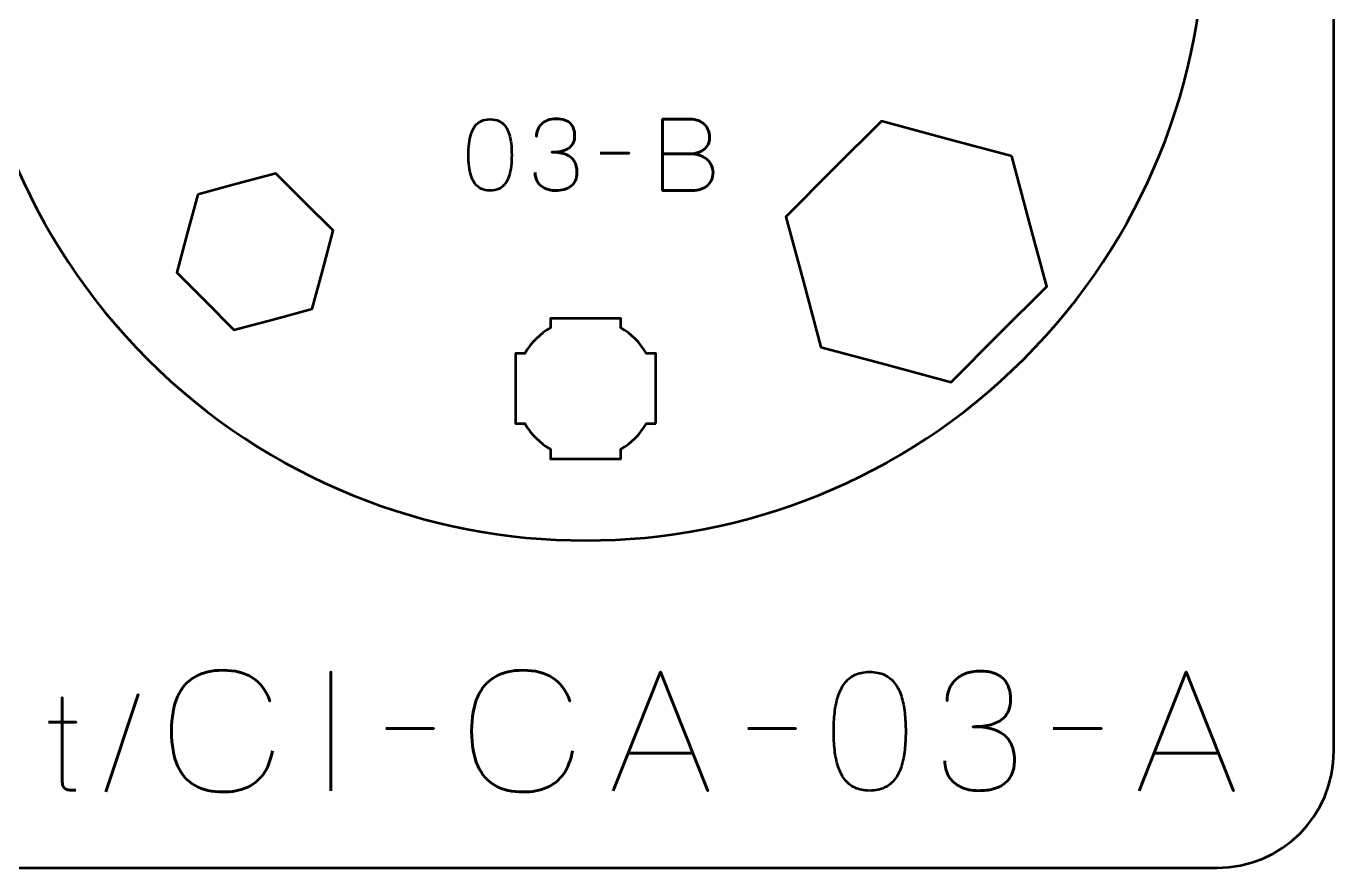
# Model space of a CAD drawing. Header units: centimetres. Extents: x -21 to 0, y -29.7 to 0.
# Drawn here: x -5.59 to 0, y -29.7 to -26.1 of the extents above; entities that cross this region are included whole.
import ezdxf

# ---------------------------------------------------------------- set-up
doc = ezdxf.new("R2010")
doc.units = ezdxf.units.CM
doc.header["$MEASUREMENT"] = 0
doc.layers.add('Layer 1', color=7, linetype='Continuous')

msp = doc.modelspace()

# ---------------------------------------------------------------- linework, layer by layer
at = {"layer": 'Layer 1', "color": 1, "lineweight": 53}
msp.add_open_spline([(-21.00003, -29.19995), (-21.00003, -29.19995), (-21.00003, -2.29992), (-21.00003, -2.29992), (-21.00003, -2.29992), (-21.00003, -2.21709), (-20.93286, -2.14992), (-20.85003, -2.14992), (-20.85003, -2.14992), (-20.7672, -2.14992), (-20.70003, -2.08275), (-20.70003, -1.99992), (-20.70003, -1.99992), (-20.70003, -1.91709), (-20.7672, -1.84992), (-20.85003, -1.84992), (-20.85003, -1.84992), (-20.93286, -1.84992), (-21.00003, -1.78275), (-21.00003, -1.69992), (-21.00003, -1.69992), (-21.00003, -1.61709), (-20.93286, -1.54992), (-20.85003, -1.54992), (-20.85003, -1.54992), (-20.7672, -1.54992), (-20.70003, -1.48275), (-20.70003, -1.39992), (-20.70003, -1.39992), (-20.70003, -1.31709), (-20.7672, -1.24992), (-20.85003, -1.24992), (-20.85003, -1.24992), (-20.93286, -1.24992), (-21.00003, -1.18275), (-21.00003, -1.09992), (-21.00003, -1.09992), (-21.00003, -1.09992), (-21.00003, -0.49992), (-21.00003, -0.49992), (-21.00003, -0.49992), (-21.00003, -0.22295), (-20.77694, 0.00004), (-20.49994, 0.00004), (-20.49994, 0.00004), (-20.49994, 0.00004), (-0.50008, 0.00004), (-0.50008, 0.00004), (-0.50008, 0.00004), (-0.22294, 0.00004), (0.00002, -0.22295), (0.00002, -0.49992), (0.00002, -0.49992), (0.00002, -0.49992), (0.00002, -29.19995), (0.00002, -29.19995), (0.00002, -29.19995), (0.00002, -29.47695), (-0.22294, -29.70004), (-0.50008, -29.70004), (-0.50008, -29.70004), (-0.50008, -29.70004), (-20.49994, -29.70004), (-20.49994, -29.70004), (-20.49994, -29.70004), (-20.77694, -29.70004), (-21.00003, -29.47695), (-21.00003, -29.19995)], degree=3, knots=[0, 0, 0, 0, 0.0588235, 0.0588235, 0.0588235, 0.0588235, 0.1176471, 0.1176471, 0.1176471, 0.1176471, 0.1764706, 0.1764706, 0.1764706, 0.1764706, 0.2352941, 0.2352941, 0.2352941, 0.2352941, 0.2941176, 0.2941176, 0.2941176, 0.2941176, 0.3529412, 0.3529412, 0.3529412, 0.3529412, 0.4117647, 0.4117647, 0.4117647, 0.4117647, 0.4705882, 0.4705882, 0.4705882, 0.4705882, 0.5294118, 0.5294118, 0.5294118, 0.5294118, 0.5882353, 0.5882353, 0.5882353, 0.5882353, 0.6470588, 0.6470588, 0.6470588, 0.6470588, 0.7058824, 0.7058824, 0.7058824, 0.7058824, 0.7647059, 0.7647059, 0.7647059, 0.7647059, 0.8235294, 0.8235294, 0.8235294, 0.8235294, 0.8823529, 0.8823529, 0.8823529, 0.8823529, 0.9411765, 0.9411765, 0.9411765, 0.9411765, 1, 1, 1, 1], dxfattribs=at)
at = {"layer": 'Layer 1', "color": 3, "lineweight": 53}
msp.add_open_spline([(-1.32618, -23.77616), (-0.29148, -24.81086), (-0.29148, -26.4891), (-1.32621, -27.52383), (-1.32621, -27.52383), (-2.36091, -28.55853), (-4.03915, -28.55853), (-5.07385, -27.52383), (-5.07385, -27.52383), (-6.10857, -26.4891), (-6.10857, -24.81086), (-5.07387, -23.77616), (-5.07387, -23.77616), (-4.03915, -22.74143), (-2.36091, -22.74143), (-1.32618, -23.77616)], degree=3, knots=[0, 0, 0, 0, 0.25, 0.25, 0.25, 0.25, 0.5, 0.5, 0.5, 0.5, 0.75, 0.75, 0.75, 0.75, 1, 1, 1, 1], dxfattribs=at)
at = {"layer": 'Layer 1', "color": 5, "lineweight": 53}
for points, knots in [([(-3.60853, -26.80275), (-3.59372, -26.80268), (-3.58095, -26.80007), (-3.57029, -26.79499), (-3.57029, -26.79499), (-3.55971, -26.78991), (-3.55089, -26.78264), (-3.54384, -26.7734), (-3.54384, -26.7734), (-3.53685, -26.76409), (-3.53135, -26.75308), (-3.52726, -26.74038), (-3.52726, -26.74038), (-3.52323, -26.72768), (-3.52034, -26.71378), (-3.51872, -26.69854), (-3.51872, -26.69854), (-3.51702, -26.6833), (-3.51618, -26.66728), (-3.51625, -26.65035), (-3.51625, -26.65035), (-3.51618, -26.63349), (-3.51702, -26.61747), (-3.51872, -26.6023), (-3.51872, -26.6023), (-3.52034, -26.58713), (-3.52323, -26.57316), (-3.52726, -26.56046), (-3.52726, -26.56046), (-3.53135, -26.54783), (-3.53685, -26.53683), (-3.54384, -26.52744), (-3.54384, -26.52744), (-3.55089, -26.51813), (-3.55971, -26.51086), (-3.57029, -26.50578), (-3.57029, -26.50578), (-3.58095, -26.50063), (-3.59372, -26.49802), (-3.60853, -26.49795), (-3.60853, -26.49795), (-3.62335, -26.49802), (-3.63612, -26.50063), (-3.64678, -26.50578), (-3.64678, -26.50578), (-3.65736, -26.51086), (-3.66618, -26.51813), (-3.67323, -26.52744), (-3.67323, -26.52744), (-3.68022, -26.53683), (-3.68572, -26.54783), (-3.68981, -26.56046), (-3.68981, -26.56046), (-3.69384, -26.57316), (-3.69673, -26.58713), (-3.69835, -26.6023), (-3.69835, -26.6023), (-3.70004, -26.61747), (-3.70089, -26.63349), (-3.70082, -26.65035), (-3.70082, -26.65035), (-3.70089, -26.66728), (-3.70004, -26.6833), (-3.69835, -26.69854), (-3.69835, -26.69854), (-3.69673, -26.71378), (-3.69384, -26.72768), (-3.68981, -26.74038), (-3.68981, -26.74038), (-3.68572, -26.75308), (-3.68022, -26.76409), (-3.67323, -26.7734), (-3.67323, -26.7734), (-3.66618, -26.78264), (-3.65736, -26.78991), (-3.64678, -26.79499), (-3.64678, -26.79499), (-3.63612, -26.80007), (-3.62335, -26.80268), (-3.60853, -26.80275)], [0, 0, 0, 0, 0.05, 0.05, 0.05, 0.05, 0.1, 0.1, 0.1, 0.1, 0.15, 0.15, 0.15, 0.15, 0.2, 0.2, 0.2, 0.2, 0.25, 0.25, 0.25, 0.25, 0.3, 0.3, 0.3, 0.3, 0.35, 0.35, 0.35, 0.35, 0.4, 0.4, 0.4, 0.4, 0.45, 0.45, 0.45, 0.45, 0.5, 0.5, 0.5, 0.5, 0.55, 0.55, 0.55, 0.55, 0.6, 0.6, 0.6, 0.6, 0.65, 0.65, 0.65, 0.65, 0.7, 0.7, 0.7, 0.7, 0.75, 0.75, 0.75, 0.75, 0.8, 0.8, 0.8, 0.8, 0.85, 0.85, 0.85, 0.85, 0.9, 0.9, 0.9, 0.9, 0.95, 0.95, 0.95, 0.95, 1, 1, 1, 1]), ([(-3.60853, -26.80275), (-3.59372, -26.80268), (-3.58095, -26.80007), (-3.57029, -26.79499), (-3.57029, -26.79499), (-3.55971, -26.78991), (-3.55089, -26.78264), (-3.54384, -26.7734), (-3.54384, -26.7734), (-3.53685, -26.76409), (-3.53135, -26.75308), (-3.52726, -26.74038), (-3.52726, -26.74038), (-3.52323, -26.72768), (-3.52034, -26.71378), (-3.51872, -26.69854), (-3.51872, -26.69854), (-3.51702, -26.6833), (-3.51618, -26.66728), (-3.51625, -26.65035), (-3.51625, -26.65035), (-3.51618, -26.63349), (-3.51702, -26.61747), (-3.51872, -26.6023), (-3.51872, -26.6023), (-3.52034, -26.58713), (-3.52323, -26.57316), (-3.52726, -26.56046), (-3.52726, -26.56046), (-3.53135, -26.54783), (-3.53685, -26.53683), (-3.54384, -26.52744), (-3.54384, -26.52744), (-3.55089, -26.51813), (-3.55971, -26.51086), (-3.57029, -26.50578), (-3.57029, -26.50578), (-3.58095, -26.50063), (-3.59372, -26.49802), (-3.60853, -26.49795), (-3.60853, -26.49795), (-3.62335, -26.49802), (-3.63612, -26.50063), (-3.64678, -26.50578), (-3.64678, -26.50578), (-3.65736, -26.51086), (-3.66618, -26.51813), (-3.67323, -26.52744), (-3.67323, -26.52744), (-3.68022, -26.53683), (-3.68572, -26.54783), (-3.68981, -26.56046), (-3.68981, -26.56046), (-3.69384, -26.57316), (-3.69673, -26.58713), (-3.69835, -26.6023), (-3.69835, -26.6023), (-3.70004, -26.61747), (-3.70089, -26.63349), (-3.70082, -26.65035), (-3.70082, -26.65035), (-3.70089, -26.66728), (-3.70004, -26.6833), (-3.69835, -26.69854), (-3.69835, -26.69854), (-3.69673, -26.71378), (-3.69384, -26.72768), (-3.68981, -26.74038), (-3.68981, -26.74038), (-3.68572, -26.75308), (-3.68022, -26.76409), (-3.67323, -26.7734), (-3.67323, -26.7734), (-3.66618, -26.78264), (-3.65736, -26.78991), (-3.64678, -26.79499), (-3.64678, -26.79499), (-3.63612, -26.80007), (-3.62335, -26.80268), (-3.60853, -26.80275)], [0, 0, 0, 0, 0.05, 0.05, 0.05, 0.05, 0.1, 0.1, 0.1, 0.1, 0.15, 0.15, 0.15, 0.15, 0.2, 0.2, 0.2, 0.2, 0.25, 0.25, 0.25, 0.25, 0.3, 0.3, 0.3, 0.3, 0.35, 0.35, 0.35, 0.35, 0.4, 0.4, 0.4, 0.4, 0.45, 0.45, 0.45, 0.45, 0.5, 0.5, 0.5, 0.5, 0.55, 0.55, 0.55, 0.55, 0.6, 0.6, 0.6, 0.6, 0.65, 0.65, 0.65, 0.65, 0.7, 0.7, 0.7, 0.7, 0.75, 0.75, 0.75, 0.75, 0.8, 0.8, 0.8, 0.8, 0.85, 0.85, 0.85, 0.85, 0.9, 0.9, 0.9, 0.9, 0.95, 0.95, 0.95, 0.95, 1, 1, 1, 1]), ([(-3.41592, -26.72613), (-3.41585, -26.74137), (-3.41232, -26.75463), (-3.40534, -26.76613), (-3.40534, -26.76613), (-3.39835, -26.77756), (-3.3884, -26.78652), (-3.37542, -26.79294), (-3.37542, -26.79294), (-3.36244, -26.79936), (-3.34685, -26.80261), (-3.32871, -26.80275), (-3.32871, -26.80275), (-3.3151, -26.80275), (-3.30275, -26.80134), (-3.29153, -26.79838), (-3.29153, -26.79838), (-3.28038, -26.79541), (-3.27079, -26.79083), (-3.26267, -26.78455), (-3.26267, -26.78455), (-3.25456, -26.77827), (-3.24835, -26.77015), (-3.24391, -26.76028), (-3.24391, -26.76028), (-3.23953, -26.75033), (-3.23735, -26.7384), (-3.23728, -26.72443), (-3.23728, -26.72443), (-3.2372, -26.70581), (-3.24101, -26.69007), (-3.24856, -26.6773), (-3.24856, -26.6773), (-3.25611, -26.66453), (-3.26783, -26.65494), (-3.28356, -26.64838), (-3.28356, -26.64838), (-3.29929, -26.64181), (-3.31947, -26.6385), (-3.34395, -26.6385), (-3.34395, -26.6385), (-3.32568, -26.63857), (-3.31037, -26.63688), (-3.29788, -26.63342), (-3.29788, -26.63342), (-3.28546, -26.62996), (-3.27552, -26.62509), (-3.26804, -26.61874), (-3.26804, -26.61874), (-3.26056, -26.61246), (-3.25513, -26.60498), (-3.25188, -26.59638), (-3.25188, -26.59638), (-3.24856, -26.58784), (-3.24694, -26.57846), (-3.24701, -26.56823), (-3.24701, -26.56823), (-3.24694, -26.55799), (-3.24835, -26.54854), (-3.25117, -26.53979), (-3.25117, -26.53979), (-3.25393, -26.53104), (-3.25844, -26.52335), (-3.26458, -26.51679), (-3.26458, -26.51679), (-3.27072, -26.51023), (-3.27883, -26.50508), (-3.28878, -26.50141), (-3.28878, -26.50141), (-3.2988, -26.49774), (-3.31101, -26.49591), (-3.32533, -26.49584), (-3.32533, -26.49584), (-3.33958, -26.49591), (-3.35207, -26.49802), (-3.36265, -26.50212), (-3.36265, -26.50212), (-3.37331, -26.50621), (-3.38205, -26.51178), (-3.38911, -26.51891), (-3.38911, -26.51891), (-3.39609, -26.52603), (-3.40132, -26.53415), (-3.40477, -26.54332), (-3.40477, -26.54332), (-3.4083, -26.55249), (-3.40999, -26.56223), (-3.40999, -26.57246), (-3.40999, -26.57246), (-3.40999, -26.56223), (-3.4083, -26.55249), (-3.40477, -26.54332), (-3.40477, -26.54332), (-3.40132, -26.53415), (-3.39609, -26.52603), (-3.38911, -26.51891), (-3.38911, -26.51891), (-3.38205, -26.51178), (-3.37331, -26.50621), (-3.36265, -26.50212), (-3.36265, -26.50212), (-3.35207, -26.49802), (-3.33958, -26.49591), (-3.32533, -26.49584), (-3.32533, -26.49584), (-3.31101, -26.49591), (-3.2988, -26.49774), (-3.28878, -26.50141), (-3.28878, -26.50141), (-3.27883, -26.50508), (-3.27072, -26.51023), (-3.26458, -26.51679), (-3.26458, -26.51679), (-3.25844, -26.52335), (-3.25393, -26.53104), (-3.25117, -26.53979), (-3.25117, -26.53979), (-3.24835, -26.54854), (-3.24694, -26.55799), (-3.24701, -26.56823), (-3.24701, -26.56823), (-3.24694, -26.57846), (-3.24856, -26.58784), (-3.25188, -26.59638), (-3.25188, -26.59638), (-3.25513, -26.60498), (-3.26056, -26.61246), (-3.26804, -26.61874), (-3.26804, -26.61874), (-3.27552, -26.62509), (-3.28546, -26.62996), (-3.29788, -26.63342), (-3.29788, -26.63342), (-3.31037, -26.63688), (-3.32568, -26.63857), (-3.34395, -26.6385), (-3.34395, -26.6385), (-3.31947, -26.6385), (-3.29929, -26.64181), (-3.28356, -26.64838), (-3.28356, -26.64838), (-3.26783, -26.65494), (-3.25611, -26.66453), (-3.24856, -26.6773), (-3.24856, -26.6773), (-3.24101, -26.69007), (-3.2372, -26.70581), (-3.23728, -26.72443), (-3.23728, -26.72443), (-3.23735, -26.7384), (-3.23953, -26.75033), (-3.24391, -26.76028), (-3.24391, -26.76028), (-3.24835, -26.77015), (-3.25456, -26.77827), (-3.26267, -26.78455), (-3.26267, -26.78455), (-3.27079, -26.79083), (-3.28038, -26.79541), (-3.29153, -26.79838), (-3.29153, -26.79838), (-3.30275, -26.80134), (-3.3151, -26.80275), (-3.32871, -26.80275), (-3.32871, -26.80275), (-3.34685, -26.80261), (-3.36244, -26.79936), (-3.37542, -26.79294), (-3.37542, -26.79294), (-3.3884, -26.78652), (-3.39835, -26.77756), (-3.40534, -26.76613), (-3.40534, -26.76613), (-3.41232, -26.75463), (-3.41585, -26.74137), (-3.41592, -26.72613)], [0, 0, 0, 0, 0.0227273, 0.0227273, 0.0227273, 0.0227273, 0.0454545, 0.0454545, 0.0454545, 0.0454545, 0.0681818, 0.0681818, 0.0681818, 0.0681818, 0.0909091, 0.0909091, 0.0909091, 0.0909091, 0.1136364, 0.1136364, 0.1136364, 0.1136364, 0.1363636, 0.1363636, 0.1363636, 0.1363636, 0.1590909, 0.1590909, 0.1590909, 0.1590909, 0.1818182, 0.1818182, 0.1818182, 0.1818182, 0.2045455, 0.2045455, 0.2045455, 0.2045455, 0.2272727, 0.2272727, 0.2272727, 0.2272727, 0.25, 0.25, 0.25, 0.25, 0.2727273, 0.2727273, 0.2727273, 0.2727273, 0.2954545, 0.2954545, 0.2954545, 0.2954545, 0.3181818, 0.3181818, 0.3181818, 0.3181818, 0.3409091, 0.3409091, 0.3409091, 0.3409091, 0.3636364, 0.3636364, 0.3636364, 0.3636364, 0.3863636, 0.3863636, 0.3863636, 0.3863636, 0.4090909, 0.4090909, 0.4090909, 0.4090909, 0.4318182, 0.4318182, 0.4318182, 0.4318182, 0.4545455, 0.4545455, 0.4545455, 0.4545455, 0.4772727, 0.4772727, 0.4772727, 0.4772727, 0.5, 0.5, 0.5, 0.5, 0.5227273, 0.5227273, 0.5227273, 0.5227273, 0.5454545, 0.5454545, 0.5454545, 0.5454545, 0.5681818, 0.5681818, 0.5681818, 0.5681818, 0.5909091, 0.5909091, 0.5909091, 0.5909091, 0.6136364, 0.6136364, 0.6136364, 0.6136364, 0.6363636, 0.6363636, 0.6363636, 0.6363636, 0.6590909, 0.6590909, 0.6590909, 0.6590909, 0.6818182, 0.6818182, 0.6818182, 0.6818182, 0.7045455, 0.7045455, 0.7045455, 0.7045455, 0.7272727, 0.7272727, 0.7272727, 0.7272727, 0.75, 0.75, 0.75, 0.75, 0.7727273, 0.7727273, 0.7727273, 0.7727273, 0.7954545, 0.7954545, 0.7954545, 0.7954545, 0.8181818, 0.8181818, 0.8181818, 0.8181818, 0.8409091, 0.8409091, 0.8409091, 0.8409091, 0.8636364, 0.8636364, 0.8636364, 0.8636364, 0.8863636, 0.8863636, 0.8863636, 0.8863636, 0.9090909, 0.9090909, 0.9090909, 0.9090909, 0.9318182, 0.9318182, 0.9318182, 0.9318182, 0.9545455, 0.9545455, 0.9545455, 0.9545455, 0.9772727, 0.9772727, 0.9772727, 0.9772727, 1, 1, 1, 1]), ([(-2.87152, -26.64569), (-2.87152, -26.64569), (-2.75426, -26.64569), (-2.75426, -26.64569), (-2.75426, -26.64569), (-2.73902, -26.64562), (-2.72604, -26.64351), (-2.7151, -26.63934), (-2.7151, -26.63934), (-2.70423, -26.63525), (-2.69542, -26.62968), (-2.68857, -26.62269), (-2.68857, -26.62269), (-2.68173, -26.61571), (-2.67679, -26.60781), (-2.67368, -26.59906), (-2.67368, -26.59906), (-2.67065, -26.59038), (-2.66924, -26.58135), (-2.66959, -26.57204), (-2.66959, -26.57204), (-2.67002, -26.56272), (-2.67199, -26.55369), (-2.67552, -26.54487), (-2.67552, -26.54487), (-2.67898, -26.53605), (-2.6842, -26.52808), (-2.69104, -26.52095), (-2.69104, -26.52095), (-2.69788, -26.51383), (-2.70642, -26.50818), (-2.71679, -26.50402), (-2.71679, -26.50402), (-2.72717, -26.49979), (-2.73937, -26.4976), (-2.75341, -26.49753), (-2.75341, -26.49753), (-2.75341, -26.49753), (-2.87152, -26.49753), (-2.87152, -26.49753), (-2.87152, -26.49753), (-2.87152, -26.49753), (-2.87152, -26.80275), (-2.87152, -26.80275), (-2.87152, -26.80275), (-2.87152, -26.80275), (-2.74156, -26.80275), (-2.74156, -26.80275), (-2.74156, -26.80275), (-2.72942, -26.80275), (-2.71813, -26.80099), (-2.70769, -26.79753), (-2.70769, -26.79753), (-2.69725, -26.794), (-2.68815, -26.78899), (-2.68025, -26.78229), (-2.68025, -26.78229), (-2.67241, -26.77566), (-2.66628, -26.76761), (-2.6619, -26.75809), (-2.6619, -26.75809), (-2.65753, -26.74856), (-2.65527, -26.73777), (-2.6552, -26.7257), (-2.6552, -26.7257), (-2.65548, -26.71357), (-2.65802, -26.70263), (-2.66289, -26.69283), (-2.66289, -26.69283), (-2.66776, -26.68302), (-2.67453, -26.67462), (-2.68328, -26.66757), (-2.68328, -26.66757), (-2.69203, -26.66058), (-2.70247, -26.65515), (-2.71447, -26.65141), (-2.71447, -26.65141), (-2.72646, -26.64767), (-2.73972, -26.64577), (-2.75426, -26.64569), (-2.75426, -26.64569), (-2.73972, -26.64577), (-2.72646, -26.64767), (-2.71447, -26.65141), (-2.71447, -26.65141), (-2.70247, -26.65515), (-2.69203, -26.66058), (-2.68328, -26.66757), (-2.68328, -26.66757), (-2.67453, -26.67462), (-2.66776, -26.68302), (-2.66289, -26.69283), (-2.66289, -26.69283), (-2.65802, -26.70263), (-2.65548, -26.71357), (-2.6552, -26.7257), (-2.6552, -26.7257), (-2.65527, -26.73777), (-2.65753, -26.74856), (-2.6619, -26.75809), (-2.6619, -26.75809), (-2.66628, -26.76761), (-2.67241, -26.77566), (-2.68025, -26.78229), (-2.68025, -26.78229), (-2.68815, -26.78899), (-2.69725, -26.794), (-2.70769, -26.79753), (-2.70769, -26.79753), (-2.71813, -26.80099), (-2.72942, -26.80275), (-2.74156, -26.80275), (-2.74156, -26.80275), (-2.74156, -26.80275), (-2.87152, -26.80275), (-2.87152, -26.80275), (-2.87152, -26.80275), (-2.87152, -26.80275), (-2.87152, -26.49753), (-2.87152, -26.49753), (-2.87152, -26.49753), (-2.87152, -26.49753), (-2.75341, -26.49753), (-2.75341, -26.49753), (-2.75341, -26.49753), (-2.73937, -26.4976), (-2.72717, -26.49979), (-2.71679, -26.50402), (-2.71679, -26.50402), (-2.70642, -26.50818), (-2.69788, -26.51383), (-2.69104, -26.52095), (-2.69104, -26.52095), (-2.6842, -26.52808), (-2.67898, -26.53605), (-2.67552, -26.54487), (-2.67552, -26.54487), (-2.67199, -26.55369), (-2.67002, -26.56272), (-2.66959, -26.57204), (-2.66959, -26.57204), (-2.66924, -26.58135), (-2.67065, -26.59038), (-2.67368, -26.59906), (-2.67368, -26.59906), (-2.67679, -26.60781), (-2.68173, -26.61571), (-2.68857, -26.62269), (-2.68857, -26.62269), (-2.69542, -26.62968), (-2.70423, -26.63525), (-2.7151, -26.63934), (-2.7151, -26.63934), (-2.72604, -26.64351), (-2.73902, -26.64562), (-2.75426, -26.64569), (-2.75426, -26.64569), (-2.75426, -26.64569), (-2.87152, -26.64569), (-2.87152, -26.64569)], [0, 0, 0, 0, 0.025, 0.025, 0.025, 0.025, 0.05, 0.05, 0.05, 0.05, 0.075, 0.075, 0.075, 0.075, 0.1, 0.1, 0.1, 0.1, 0.125, 0.125, 0.125, 0.125, 0.15, 0.15, 0.15, 0.15, 0.175, 0.175, 0.175, 0.175, 0.2, 0.2, 0.2, 0.2, 0.225, 0.225, 0.225, 0.225, 0.25, 0.25, 0.25, 0.25, 0.275, 0.275, 0.275, 0.275, 0.3, 0.3, 0.3, 0.3, 0.325, 0.325, 0.325, 0.325, 0.35, 0.35, 0.35, 0.35, 0.375, 0.375, 0.375, 0.375, 0.4, 0.4, 0.4, 0.4, 0.425, 0.425, 0.425, 0.425, 0.45, 0.45, 0.45, 0.45, 0.475, 0.475, 0.475, 0.475, 0.5, 0.5, 0.5, 0.5, 0.525, 0.525, 0.525, 0.525, 0.55, 0.55, 0.55, 0.55, 0.575, 0.575, 0.575, 0.575, 0.6, 0.6, 0.6, 0.6, 0.625, 0.625, 0.625, 0.625, 0.65, 0.65, 0.65, 0.65, 0.675, 0.675, 0.675, 0.675, 0.7, 0.7, 0.7, 0.7, 0.725, 0.725, 0.725, 0.725, 0.75, 0.75, 0.75, 0.75, 0.775, 0.775, 0.775, 0.775, 0.8, 0.8, 0.8, 0.8, 0.825, 0.825, 0.825, 0.825, 0.85, 0.85, 0.85, 0.85, 0.875, 0.875, 0.875, 0.875, 0.9, 0.9, 0.9, 0.9, 0.925, 0.925, 0.925, 0.925, 0.95, 0.95, 0.95, 0.95, 0.975, 0.975, 0.975, 0.975, 1, 1, 1, 1]), ([(-3.13737, -26.64315), (-3.13737, -26.64315), (-3.01418, -26.64315), (-3.01418, -26.64315), (-3.01418, -26.64315), (-3.01418, -26.64315), (-3.13737, -26.64315), (-3.13737, -26.64315)], [0, 0, 0, 0, 0.5, 0.5, 0.5, 0.5, 1, 1, 1, 1]), ([(-4.53912, -29.19917), (-4.54664, -29.23951), (-4.55981, -29.27279), (-4.57828, -29.29889), (-4.57828, -29.29889), (-4.59686, -29.32488), (-4.62061, -29.34417), (-4.64954, -29.35675), (-4.64954, -29.35675), (-4.67835, -29.36933), (-4.71221, -29.37568), (-4.75078, -29.37556), (-4.75078, -29.37556), (-4.7977, -29.37568), (-4.83757, -29.36663), (-4.87026, -29.34817), (-4.87026, -29.34817), (-4.90295, -29.32982), (-4.92788, -29.30148), (-4.94505, -29.26303), (-4.94505, -29.26303), (-4.96222, -29.22457), (-4.9708, -29.1753), (-4.97092, -29.11521), (-4.97092, -29.11521), (-4.9708, -29.05536), (-4.96222, -29.0062), (-4.94505, -28.96775), (-4.94505, -28.96775), (-4.92788, -28.9293), (-4.90295, -28.90084), (-4.87026, -28.88238), (-4.87026, -28.88238), (-4.83757, -28.86392), (-4.7977, -28.85474), (-4.75078, -28.85486), (-4.75078, -28.85486), (-4.70057, -28.85474), (-4.65847, -28.86544), (-4.62461, -28.88696), (-4.62461, -28.88696), (-4.59086, -28.90848), (-4.56605, -28.94176), (-4.55041, -28.9868), (-4.55041, -28.9868), (-4.56605, -28.94176), (-4.59086, -28.90848), (-4.62461, -28.88696), (-4.62461, -28.88696), (-4.65847, -28.86544), (-4.70057, -28.85474), (-4.75078, -28.85486), (-4.75078, -28.85486), (-4.7977, -28.85474), (-4.83757, -28.86392), (-4.87026, -28.88238), (-4.87026, -28.88238), (-4.90295, -28.90084), (-4.92788, -28.9293), (-4.94505, -28.96775), (-4.94505, -28.96775), (-4.96222, -29.0062), (-4.9708, -29.05536), (-4.97092, -29.11521), (-4.97092, -29.11521), (-4.9708, -29.1753), (-4.96222, -29.22457), (-4.94505, -29.26303), (-4.94505, -29.26303), (-4.92788, -29.30148), (-4.90295, -29.32982), (-4.87026, -29.34817), (-4.87026, -29.34817), (-4.83757, -29.36663), (-4.7977, -29.37568), (-4.75078, -29.37556), (-4.75078, -29.37556), (-4.71221, -29.37568), (-4.67835, -29.36933), (-4.64954, -29.35675), (-4.64954, -29.35675), (-4.62061, -29.34417), (-4.59686, -29.32488), (-4.57828, -29.29889), (-4.57828, -29.29889), (-4.55981, -29.27279), (-4.54664, -29.23951), (-4.53912, -29.19917)], [0, 0, 0, 0, 0.0454545, 0.0454545, 0.0454545, 0.0454545, 0.0909091, 0.0909091, 0.0909091, 0.0909091, 0.1363636, 0.1363636, 0.1363636, 0.1363636, 0.1818182, 0.1818182, 0.1818182, 0.1818182, 0.2272727, 0.2272727, 0.2272727, 0.2272727, 0.2727273, 0.2727273, 0.2727273, 0.2727273, 0.3181818, 0.3181818, 0.3181818, 0.3181818, 0.3636364, 0.3636364, 0.3636364, 0.3636364, 0.4090909, 0.4090909, 0.4090909, 0.4090909, 0.4545455, 0.4545455, 0.4545455, 0.4545455, 0.5, 0.5, 0.5, 0.5, 0.5454545, 0.5454545, 0.5454545, 0.5454545, 0.5909091, 0.5909091, 0.5909091, 0.5909091, 0.6363636, 0.6363636, 0.6363636, 0.6363636, 0.6818182, 0.6818182, 0.6818182, 0.6818182, 0.7272727, 0.7272727, 0.7272727, 0.7272727, 0.7727273, 0.7727273, 0.7727273, 0.7727273, 0.8181818, 0.8181818, 0.8181818, 0.8181818, 0.8636364, 0.8636364, 0.8636364, 0.8636364, 0.9090909, 0.9090909, 0.9090909, 0.9090909, 0.9545455, 0.9545455, 0.9545455, 0.9545455, 1, 1, 1, 1]), ([(-3.25571, -29.19917), (-3.26323, -29.23951), (-3.2764, -29.27279), (-3.29487, -29.29889), (-3.29487, -29.29889), (-3.31345, -29.32488), (-3.3372, -29.34417), (-3.36613, -29.35675), (-3.36613, -29.35675), (-3.39494, -29.36933), (-3.4288, -29.37568), (-3.46737, -29.37556), (-3.46737, -29.37556), (-3.51429, -29.37568), (-3.55416, -29.36663), (-3.58685, -29.34817), (-3.58685, -29.34817), (-3.61954, -29.32982), (-3.64447, -29.30148), (-3.66164, -29.26303), (-3.66164, -29.26303), (-3.67881, -29.22457), (-3.68739, -29.1753), (-3.68751, -29.11521), (-3.68751, -29.11521), (-3.68739, -29.05536), (-3.67881, -29.0062), (-3.66164, -28.96775), (-3.66164, -28.96775), (-3.64447, -28.9293), (-3.61954, -28.90084), (-3.58685, -28.88238), (-3.58685, -28.88238), (-3.55416, -28.86392), (-3.51429, -28.85474), (-3.46737, -28.85486), (-3.46737, -28.85486), (-3.41716, -28.85474), (-3.37506, -28.86544), (-3.3412, -28.88696), (-3.3412, -28.88696), (-3.30745, -28.90848), (-3.28264, -28.94176), (-3.267, -28.9868), (-3.267, -28.9868), (-3.28264, -28.94176), (-3.30745, -28.90848), (-3.3412, -28.88696), (-3.3412, -28.88696), (-3.37506, -28.86544), (-3.41716, -28.85474), (-3.46737, -28.85486), (-3.46737, -28.85486), (-3.51429, -28.85474), (-3.55416, -28.86392), (-3.58685, -28.88238), (-3.58685, -28.88238), (-3.61954, -28.90084), (-3.64447, -28.9293), (-3.66164, -28.96775), (-3.66164, -28.96775), (-3.67881, -29.0062), (-3.68739, -29.05536), (-3.68751, -29.11521), (-3.68751, -29.11521), (-3.68739, -29.1753), (-3.67881, -29.22457), (-3.66164, -29.26303), (-3.66164, -29.26303), (-3.64447, -29.30148), (-3.61954, -29.32982), (-3.58685, -29.34817), (-3.58685, -29.34817), (-3.55416, -29.36663), (-3.51429, -29.37568), (-3.46737, -29.37556), (-3.46737, -29.37556), (-3.4288, -29.37568), (-3.39494, -29.36933), (-3.36613, -29.35675), (-3.36613, -29.35675), (-3.3372, -29.34417), (-3.31345, -29.32488), (-3.29487, -29.29889), (-3.29487, -29.29889), (-3.2764, -29.27279), (-3.26323, -29.23951), (-3.25571, -29.19917)], [0, 0, 0, 0, 0.0454545, 0.0454545, 0.0454545, 0.0454545, 0.0909091, 0.0909091, 0.0909091, 0.0909091, 0.1363636, 0.1363636, 0.1363636, 0.1363636, 0.1818182, 0.1818182, 0.1818182, 0.1818182, 0.2272727, 0.2272727, 0.2272727, 0.2272727, 0.2727273, 0.2727273, 0.2727273, 0.2727273, 0.3181818, 0.3181818, 0.3181818, 0.3181818, 0.3636364, 0.3636364, 0.3636364, 0.3636364, 0.4090909, 0.4090909, 0.4090909, 0.4090909, 0.4545455, 0.4545455, 0.4545455, 0.4545455, 0.5, 0.5, 0.5, 0.5, 0.5454545, 0.5454545, 0.5454545, 0.5454545, 0.5909091, 0.5909091, 0.5909091, 0.5909091, 0.6363636, 0.6363636, 0.6363636, 0.6363636, 0.6818182, 0.6818182, 0.6818182, 0.6818182, 0.7272727, 0.7272727, 0.7272727, 0.7272727, 0.7727273, 0.7727273, 0.7727273, 0.7727273, 0.8181818, 0.8181818, 0.8181818, 0.8181818, 0.8636364, 0.8636364, 0.8636364, 0.8636364, 0.9090909, 0.9090909, 0.9090909, 0.9090909, 0.9545455, 0.9545455, 0.9545455, 0.9545455, 1, 1, 1, 1]), ([(-1.66397, -29.24221), (-1.66385, -29.26761), (-1.65797, -29.28972), (-1.64633, -29.30889), (-1.64633, -29.30889), (-1.63469, -29.32794), (-1.61811, -29.34287), (-1.59647, -29.35357), (-1.59647, -29.35357), (-1.57483, -29.36428), (-1.54885, -29.36968), (-1.51862, -29.36992), (-1.51862, -29.36992), (-1.49593, -29.36992), (-1.47535, -29.36757), (-1.45665, -29.36263), (-1.45665, -29.36263), (-1.43807, -29.35769), (-1.42208, -29.35005), (-1.40856, -29.33958), (-1.40856, -29.33958), (-1.39503, -29.32912), (-1.38469, -29.31559), (-1.37728, -29.29913), (-1.37728, -29.29913), (-1.36999, -29.28255), (-1.36634, -29.26267), (-1.36622, -29.23939), (-1.36622, -29.23939), (-1.36611, -29.20835), (-1.37246, -29.18212), (-1.38504, -29.16084), (-1.38504, -29.16084), (-1.39762, -29.13955), (-1.41714, -29.12356), (-1.44336, -29.11263), (-1.44336, -29.11263), (-1.46959, -29.10169), (-1.50322, -29.09616), (-1.54402, -29.09616), (-1.54402, -29.09616), (-1.51357, -29.09628), (-1.48805, -29.09346), (-1.46724, -29.0877), (-1.46724, -29.0877), (-1.44654, -29.08193), (-1.42996, -29.07382), (-1.41749, -29.06324), (-1.41749, -29.06324), (-1.40503, -29.05277), (-1.39597, -29.04031), (-1.39057, -29.02596), (-1.39057, -29.02596), (-1.38504, -29.01173), (-1.38233, -28.99609), (-1.38245, -28.97904), (-1.38245, -28.97904), (-1.38233, -28.96199), (-1.38469, -28.94623), (-1.38939, -28.93165), (-1.38939, -28.93165), (-1.39398, -28.91707), (-1.4015, -28.90425), (-1.41173, -28.89331), (-1.41173, -28.89331), (-1.42196, -28.88238), (-1.43549, -28.87379), (-1.45207, -28.86768), (-1.45207, -28.86768), (-1.46876, -28.86156), (-1.48911, -28.85851), (-1.51298, -28.85839), (-1.51298, -28.85839), (-1.53673, -28.85851), (-1.55755, -28.86203), (-1.57519, -28.86885), (-1.57519, -28.86885), (-1.59294, -28.87568), (-1.60752, -28.88497), (-1.61928, -28.89684), (-1.61928, -28.89684), (-1.63093, -28.90872), (-1.63963, -28.92224), (-1.64539, -28.93753), (-1.64539, -28.93753), (-1.65127, -28.95282), (-1.65409, -28.96904), (-1.65409, -28.9861), (-1.65409, -28.9861), (-1.65409, -28.96904), (-1.65127, -28.95282), (-1.64539, -28.93753), (-1.64539, -28.93753), (-1.63963, -28.92224), (-1.63093, -28.90872), (-1.61928, -28.89684), (-1.61928, -28.89684), (-1.60752, -28.88497), (-1.59294, -28.87568), (-1.57519, -28.86885), (-1.57519, -28.86885), (-1.55755, -28.86203), (-1.53673, -28.85851), (-1.51298, -28.85839), (-1.51298, -28.85839), (-1.48911, -28.85851), (-1.46876, -28.86156), (-1.45207, -28.86768), (-1.45207, -28.86768), (-1.43549, -28.87379), (-1.42196, -28.88238), (-1.41173, -28.89331), (-1.41173, -28.89331), (-1.4015, -28.90425), (-1.39398, -28.91707), (-1.38939, -28.93165), (-1.38939, -28.93165), (-1.38469, -28.94623), (-1.38233, -28.96199), (-1.38245, -28.97904), (-1.38245, -28.97904), (-1.38233, -28.99609), (-1.38504, -29.01173), (-1.39057, -29.02596), (-1.39057, -29.02596), (-1.39597, -29.04031), (-1.40503, -29.05277), (-1.41749, -29.06324), (-1.41749, -29.06324), (-1.42996, -29.07382), (-1.44654, -29.08193), (-1.46724, -29.0877), (-1.46724, -29.0877), (-1.48805, -29.09346), (-1.51357, -29.09628), (-1.54402, -29.09616), (-1.54402, -29.09616), (-1.50322, -29.09616), (-1.46959, -29.10169), (-1.44336, -29.11263), (-1.44336, -29.11263), (-1.41714, -29.12356), (-1.39762, -29.13955), (-1.38504, -29.16084), (-1.38504, -29.16084), (-1.37246, -29.18212), (-1.36611, -29.20835), (-1.36622, -29.23939), (-1.36622, -29.23939), (-1.36634, -29.26267), (-1.36999, -29.28255), (-1.37728, -29.29913), (-1.37728, -29.29913), (-1.38469, -29.31559), (-1.39503, -29.32912), (-1.40856, -29.33958), (-1.40856, -29.33958), (-1.42208, -29.35005), (-1.43807, -29.35769), (-1.45665, -29.36263), (-1.45665, -29.36263), (-1.47535, -29.36757), (-1.49593, -29.36992), (-1.51862, -29.36992), (-1.51862, -29.36992), (-1.54885, -29.36968), (-1.57483, -29.36428), (-1.59647, -29.35357), (-1.59647, -29.35357), (-1.61811, -29.34287), (-1.63469, -29.32794), (-1.64633, -29.30889), (-1.64633, -29.30889), (-1.65797, -29.28972), (-1.66385, -29.26761), (-1.66397, -29.24221)], [0, 0, 0, 0, 0.0227273, 0.0227273, 0.0227273, 0.0227273, 0.0454545, 0.0454545, 0.0454545, 0.0454545, 0.0681818, 0.0681818, 0.0681818, 0.0681818, 0.0909091, 0.0909091, 0.0909091, 0.0909091, 0.1136364, 0.1136364, 0.1136364, 0.1136364, 0.1363636, 0.1363636, 0.1363636, 0.1363636, 0.1590909, 0.1590909, 0.1590909, 0.1590909, 0.1818182, 0.1818182, 0.1818182, 0.1818182, 0.2045455, 0.2045455, 0.2045455, 0.2045455, 0.2272727, 0.2272727, 0.2272727, 0.2272727, 0.25, 0.25, 0.25, 0.25, 0.2727273, 0.2727273, 0.2727273, 0.2727273, 0.2954545, 0.2954545, 0.2954545, 0.2954545, 0.3181818, 0.3181818, 0.3181818, 0.3181818, 0.3409091, 0.3409091, 0.3409091, 0.3409091, 0.3636364, 0.3636364, 0.3636364, 0.3636364, 0.3863636, 0.3863636, 0.3863636, 0.3863636, 0.4090909, 0.4090909, 0.4090909, 0.4090909, 0.4318182, 0.4318182, 0.4318182, 0.4318182, 0.4545455, 0.4545455, 0.4545455, 0.4545455, 0.4772727, 0.4772727, 0.4772727, 0.4772727, 0.5, 0.5, 0.5, 0.5, 0.5227273, 0.5227273, 0.5227273, 0.5227273, 0.5454545, 0.5454545, 0.5454545, 0.5454545, 0.5681818, 0.5681818, 0.5681818, 0.5681818, 0.5909091, 0.5909091, 0.5909091, 0.5909091, 0.6136364, 0.6136364, 0.6136364, 0.6136364, 0.6363636, 0.6363636, 0.6363636, 0.6363636, 0.6590909, 0.6590909, 0.6590909, 0.6590909, 0.6818182, 0.6818182, 0.6818182, 0.6818182, 0.7045455, 0.7045455, 0.7045455, 0.7045455, 0.7272727, 0.7272727, 0.7272727, 0.7272727, 0.75, 0.75, 0.75, 0.75, 0.7727273, 0.7727273, 0.7727273, 0.7727273, 0.7954545, 0.7954545, 0.7954545, 0.7954545, 0.8181818, 0.8181818, 0.8181818, 0.8181818, 0.8409091, 0.8409091, 0.8409091, 0.8409091, 0.8636364, 0.8636364, 0.8636364, 0.8636364, 0.8863636, 0.8863636, 0.8863636, 0.8863636, 0.9090909, 0.9090909, 0.9090909, 0.9090909, 0.9318182, 0.9318182, 0.9318182, 0.9318182, 0.9545455, 0.9545455, 0.9545455, 0.9545455, 0.9772727, 0.9772727, 0.9772727, 0.9772727, 1, 1, 1, 1]), ([(-4.28935, -29.36992), (-4.28935, -29.36992), (-4.28935, -28.86121), (-4.28935, -28.86121), (-4.28935, -28.86121), (-4.28935, -28.86121), (-4.28935, -29.36992), (-4.28935, -29.36992)], [0, 0, 0, 0, 0.5, 0.5, 0.5, 0.5, 1, 1, 1, 1]), ([(-3.08214, -29.36992), (-3.08214, -29.36992), (-2.88035, -28.86121), (-2.88035, -28.86121), (-2.88035, -28.86121), (-2.88035, -28.86121), (-2.67785, -29.36992), (-2.67785, -29.36992), (-2.67785, -29.36992), (-2.67785, -29.36992), (-2.88035, -28.86121), (-2.88035, -28.86121), (-2.88035, -28.86121), (-2.88035, -28.86121), (-3.08214, -29.36992), (-3.08214, -29.36992)], [0, 0, 0, 0, 0.25, 0.25, 0.25, 0.25, 0.5, 0.5, 0.5, 0.5, 0.75, 0.75, 0.75, 0.75, 1, 1, 1, 1]), ([(-1.985, -29.36992), (-1.9603, -29.3698), (-1.93902, -29.36545), (-1.92126, -29.35698), (-1.92126, -29.35698), (-1.90362, -29.34852), (-1.88892, -29.33641), (-1.87716, -29.321), (-1.87716, -29.321), (-1.86552, -29.30548), (-1.85635, -29.28713), (-1.84953, -29.26597), (-1.84953, -29.26597), (-1.84283, -29.2448), (-1.83801, -29.22163), (-1.8353, -29.19623), (-1.8353, -29.19623), (-1.83248, -29.17083), (-1.83107, -29.14414), (-1.83119, -29.11592), (-1.83119, -29.11592), (-1.83107, -29.08781), (-1.83248, -29.06112), (-1.8353, -29.03584), (-1.8353, -29.03584), (-1.83801, -29.01055), (-1.84283, -28.98727), (-1.84953, -28.9661), (-1.84953, -28.9661), (-1.85635, -28.94506), (-1.86552, -28.92671), (-1.87716, -28.91107), (-1.87716, -28.91107), (-1.88892, -28.89555), (-1.90362, -28.88344), (-1.92126, -28.87497), (-1.92126, -28.87497), (-1.93902, -28.86639), (-1.9603, -28.86203), (-1.985, -28.86192), (-1.985, -28.86192), (-2.00969, -28.86203), (-2.03098, -28.86639), (-2.04873, -28.87497), (-2.04873, -28.87497), (-2.06637, -28.88344), (-2.08107, -28.89555), (-2.09283, -28.91107), (-2.09283, -28.91107), (-2.10447, -28.92671), (-2.11364, -28.94506), (-2.12046, -28.9661), (-2.12046, -28.9661), (-2.12717, -28.98727), (-2.13199, -29.01055), (-2.13469, -29.03584), (-2.13469, -29.03584), (-2.13752, -29.06112), (-2.13893, -29.08781), (-2.13881, -29.11592), (-2.13881, -29.11592), (-2.13893, -29.14414), (-2.13752, -29.17083), (-2.13469, -29.19623), (-2.13469, -29.19623), (-2.13199, -29.22163), (-2.12717, -29.2448), (-2.12046, -29.26597), (-2.12046, -29.26597), (-2.11364, -29.28713), (-2.10447, -29.30548), (-2.09283, -29.321), (-2.09283, -29.321), (-2.08107, -29.33641), (-2.06637, -29.34852), (-2.04873, -29.35698), (-2.04873, -29.35698), (-2.03098, -29.36545), (-2.00969, -29.3698), (-1.985, -29.36992)], [0, 0, 0, 0, 0.05, 0.05, 0.05, 0.05, 0.1, 0.1, 0.1, 0.1, 0.15, 0.15, 0.15, 0.15, 0.2, 0.2, 0.2, 0.2, 0.25, 0.25, 0.25, 0.25, 0.3, 0.3, 0.3, 0.3, 0.35, 0.35, 0.35, 0.35, 0.4, 0.4, 0.4, 0.4, 0.45, 0.45, 0.45, 0.45, 0.5, 0.5, 0.5, 0.5, 0.55, 0.55, 0.55, 0.55, 0.6, 0.6, 0.6, 0.6, 0.65, 0.65, 0.65, 0.65, 0.7, 0.7, 0.7, 0.7, 0.75, 0.75, 0.75, 0.75, 0.8, 0.8, 0.8, 0.8, 0.85, 0.85, 0.85, 0.85, 0.9, 0.9, 0.9, 0.9, 0.95, 0.95, 0.95, 0.95, 1, 1, 1, 1]), ([(-1.985, -29.36992), (-1.9603, -29.3698), (-1.93902, -29.36545), (-1.92126, -29.35698), (-1.92126, -29.35698), (-1.90362, -29.34852), (-1.88892, -29.33641), (-1.87716, -29.321), (-1.87716, -29.321), (-1.86552, -29.30548), (-1.85635, -29.28713), (-1.84953, -29.26597), (-1.84953, -29.26597), (-1.84283, -29.2448), (-1.83801, -29.22163), (-1.8353, -29.19623), (-1.8353, -29.19623), (-1.83248, -29.17083), (-1.83107, -29.14414), (-1.83119, -29.11592), (-1.83119, -29.11592), (-1.83107, -29.08781), (-1.83248, -29.06112), (-1.8353, -29.03584), (-1.8353, -29.03584), (-1.83801, -29.01055), (-1.84283, -28.98727), (-1.84953, -28.9661), (-1.84953, -28.9661), (-1.85635, -28.94506), (-1.86552, -28.92671), (-1.87716, -28.91107), (-1.87716, -28.91107), (-1.88892, -28.89555), (-1.90362, -28.88344), (-1.92126, -28.87497), (-1.92126, -28.87497), (-1.93902, -28.86639), (-1.9603, -28.86203), (-1.985, -28.86192), (-1.985, -28.86192), (-2.00969, -28.86203), (-2.03098, -28.86639), (-2.04873, -28.87497), (-2.04873, -28.87497), (-2.06637, -28.88344), (-2.08107, -28.89555), (-2.09283, -28.91107), (-2.09283, -28.91107), (-2.10447, -28.92671), (-2.11364, -28.94506), (-2.12046, -28.9661), (-2.12046, -28.9661), (-2.12717, -28.98727), (-2.13199, -29.01055), (-2.13469, -29.03584), (-2.13469, -29.03584), (-2.13752, -29.06112), (-2.13893, -29.08781), (-2.13881, -29.11592), (-2.13881, -29.11592), (-2.13893, -29.14414), (-2.13752, -29.17083), (-2.13469, -29.19623), (-2.13469, -29.19623), (-2.13199, -29.22163), (-2.12717, -29.2448), (-2.12046, -29.26597), (-2.12046, -29.26597), (-2.11364, -29.28713), (-2.10447, -29.30548), (-2.09283, -29.321), (-2.09283, -29.321), (-2.08107, -29.33641), (-2.06637, -29.34852), (-2.04873, -29.35698), (-2.04873, -29.35698), (-2.03098, -29.36545), (-2.00969, -29.3698), (-1.985, -29.36992)], [0, 0, 0, 0, 0.05, 0.05, 0.05, 0.05, 0.1, 0.1, 0.1, 0.1, 0.15, 0.15, 0.15, 0.15, 0.2, 0.2, 0.2, 0.2, 0.25, 0.25, 0.25, 0.25, 0.3, 0.3, 0.3, 0.3, 0.35, 0.35, 0.35, 0.35, 0.4, 0.4, 0.4, 0.4, 0.45, 0.45, 0.45, 0.45, 0.5, 0.5, 0.5, 0.5, 0.55, 0.55, 0.55, 0.55, 0.6, 0.6, 0.6, 0.6, 0.65, 0.65, 0.65, 0.65, 0.7, 0.7, 0.7, 0.7, 0.75, 0.75, 0.75, 0.75, 0.8, 0.8, 0.8, 0.8, 0.85, 0.85, 0.85, 0.85, 0.9, 0.9, 0.9, 0.9, 0.95, 0.95, 0.95, 0.95, 1, 1, 1, 1]), ([(-0.83282, -29.36992), (-0.83282, -29.36992), (-0.63103, -28.86121), (-0.63103, -28.86121), (-0.63103, -28.86121), (-0.63103, -28.86121), (-0.42853, -29.36992), (-0.42853, -29.36992), (-0.42853, -29.36992), (-0.42853, -29.36992), (-0.63103, -28.86121), (-0.63103, -28.86121), (-0.63103, -28.86121), (-0.63103, -28.86121), (-0.83282, -29.36992), (-0.83282, -29.36992)], [0, 0, 0, 0, 0.25, 0.25, 0.25, 0.25, 0.5, 0.5, 0.5, 0.5, 0.75, 0.75, 0.75, 0.75, 1, 1, 1, 1]), ([(-5.25258, -29.37556), (-5.25258, -29.37556), (-5.11429, -28.95901), (-5.11429, -28.95901), (-5.11429, -28.95901), (-5.11429, -28.95901), (-5.25258, -29.37556), (-5.25258, -29.37556)], [0, 0, 0, 0, 0.5, 0.5, 0.5, 0.5, 1, 1, 1, 1]), ([(-5.38071, -29.3671), (-5.38767, -29.36766), (-5.39463, -29.36785), (-5.40141, -29.36766), (-5.40141, -29.36766), (-5.40818, -29.36747), (-5.4143, -29.36644), (-5.41985, -29.36437), (-5.41985, -29.36437), (-5.4254, -29.36239), (-5.42982, -29.35882), (-5.4332, -29.35374), (-5.4332, -29.35374), (-5.4365, -29.34866), (-5.43819, -29.34142), (-5.43828, -29.3321), (-5.43828, -29.3321), (-5.43828, -29.32768), (-5.43828, -29.32016), (-5.43828, -29.30962), (-5.43828, -29.30962), (-5.43828, -29.29899), (-5.43828, -29.28619), (-5.43828, -29.27105), (-5.43828, -29.27105), (-5.43828, -29.2559), (-5.43828, -29.23935), (-5.43828, -29.22138), (-5.43828, -29.22138), (-5.43828, -29.20341), (-5.43828, -29.18488), (-5.43828, -29.16569), (-5.43828, -29.16569), (-5.43828, -29.1465), (-5.43828, -29.12759), (-5.43828, -29.10887), (-5.43828, -29.10887), (-5.43828, -29.09015), (-5.43828, -29.07255), (-5.43828, -29.056), (-5.43828, -29.056), (-5.43828, -29.03944), (-5.43828, -29.02476), (-5.43828, -29.01207), (-5.43828, -29.01207), (-5.43828, -28.99927), (-5.43828, -28.9893), (-5.43828, -28.98196), (-5.43828, -28.98196), (-5.43828, -28.97472), (-5.43828, -28.97095), (-5.43828, -28.97086), (-5.43828, -28.97086), (-5.43828, -28.97095), (-5.43828, -28.97472), (-5.43828, -28.98196), (-5.43828, -28.98196), (-5.43828, -28.9893), (-5.43828, -28.99927), (-5.43828, -29.01207), (-5.43828, -29.01207), (-5.43828, -29.02476), (-5.43828, -29.03944), (-5.43828, -29.056), (-5.43828, -29.056), (-5.43828, -29.07255), (-5.43828, -29.09015), (-5.43828, -29.10887), (-5.43828, -29.10887), (-5.43828, -29.12759), (-5.43828, -29.1465), (-5.43828, -29.16569), (-5.43828, -29.16569), (-5.43828, -29.18488), (-5.43828, -29.20341), (-5.43828, -29.22138), (-5.43828, -29.22138), (-5.43828, -29.23935), (-5.43828, -29.2559), (-5.43828, -29.27105), (-5.43828, -29.27105), (-5.43828, -29.28619), (-5.43828, -29.29899), (-5.43828, -29.30962), (-5.43828, -29.30962), (-5.43828, -29.32016), (-5.43828, -29.32768), (-5.43828, -29.3321), (-5.43828, -29.3321), (-5.43819, -29.34142), (-5.4365, -29.34866), (-5.4332, -29.35374), (-5.4332, -29.35374), (-5.42982, -29.35882), (-5.4254, -29.36239), (-5.41985, -29.36437), (-5.41985, -29.36437), (-5.4143, -29.36644), (-5.40818, -29.36747), (-5.40141, -29.36766), (-5.40141, -29.36766), (-5.39463, -29.36785), (-5.38767, -29.36766), (-5.38071, -29.3671)], [0, 0, 0, 0, 0.0384615, 0.0384615, 0.0384615, 0.0384615, 0.0769231, 0.0769231, 0.0769231, 0.0769231, 0.1153846, 0.1153846, 0.1153846, 0.1153846, 0.1538462, 0.1538462, 0.1538462, 0.1538462, 0.1923077, 0.1923077, 0.1923077, 0.1923077, 0.2307692, 0.2307692, 0.2307692, 0.2307692, 0.2692308, 0.2692308, 0.2692308, 0.2692308, 0.3076923, 0.3076923, 0.3076923, 0.3076923, 0.3461538, 0.3461538, 0.3461538, 0.3461538, 0.3846154, 0.3846154, 0.3846154, 0.3846154, 0.4230769, 0.4230769, 0.4230769, 0.4230769, 0.4615385, 0.4615385, 0.4615385, 0.4615385, 0.5, 0.5, 0.5, 0.5, 0.5384615, 0.5384615, 0.5384615, 0.5384615, 0.5769231, 0.5769231, 0.5769231, 0.5769231, 0.6153846, 0.6153846, 0.6153846, 0.6153846, 0.6538462, 0.6538462, 0.6538462, 0.6538462, 0.6923077, 0.6923077, 0.6923077, 0.6923077, 0.7307692, 0.7307692, 0.7307692, 0.7307692, 0.7692308, 0.7692308, 0.7692308, 0.7692308, 0.8076923, 0.8076923, 0.8076923, 0.8076923, 0.8461538, 0.8461538, 0.8461538, 0.8461538, 0.8846154, 0.8846154, 0.8846154, 0.8846154, 0.9230769, 0.9230769, 0.9230769, 0.9230769, 0.9615385, 0.9615385, 0.9615385, 0.9615385, 1, 1, 1, 1]), ([(-5.49755, -29.07754), (-5.49755, -29.07754), (-5.37958, -29.07754), (-5.37958, -29.07754), (-5.37958, -29.07754), (-5.37958, -29.07754), (-5.49755, -29.07754), (-5.49755, -29.07754)], [0, 0, 0, 0, 0.5, 0.5, 0.5, 0.5, 1, 1, 1, 1]), ([(-4.0544, -29.10392), (-4.0544, -29.10392), (-3.84908, -29.10392), (-3.84908, -29.10392), (-3.84908, -29.10392), (-3.84908, -29.10392), (-4.0544, -29.10392), (-4.0544, -29.10392)], [0, 0, 0, 0, 0.5, 0.5, 0.5, 0.5, 1, 1, 1, 1]), ([(-2.5057, -29.10392), (-2.5057, -29.10392), (-2.30038, -29.10392), (-2.30038, -29.10392), (-2.30038, -29.10392), (-2.30038, -29.10392), (-2.5057, -29.10392), (-2.5057, -29.10392)], [0, 0, 0, 0, 0.5, 0.5, 0.5, 0.5, 1, 1, 1, 1]), ([(-1.19971, -29.10392), (-1.19971, -29.10392), (-0.99439, -29.10392), (-0.99439, -29.10392), (-0.99439, -29.10392), (-0.99439, -29.10392), (-1.19971, -29.10392), (-1.19971, -29.10392)], [0, 0, 0, 0, 0.5, 0.5, 0.5, 0.5, 1, 1, 1, 1]), ([(-3.01864, -29.20976), (-3.01864, -29.20976), (-2.74206, -29.20976), (-2.74206, -29.20976), (-2.74206, -29.20976), (-2.74206, -29.20976), (-3.01864, -29.20976), (-3.01864, -29.20976)], [0, 0, 0, 0, 0.5, 0.5, 0.5, 0.5, 1, 1, 1, 1]), ([(-0.76932, -29.20976), (-0.76932, -29.20976), (-0.49274, -29.20976), (-0.49274, -29.20976), (-0.49274, -29.20976), (-0.49274, -29.20976), (-0.76932, -29.20976), (-0.76932, -29.20976)], [0, 0, 0, 0, 0.5, 0.5, 0.5, 0.5, 1, 1, 1, 1])]:
    msp.add_open_spline(points, degree=3, knots=knots, dxfattribs=at)
at = {"layer": 'Layer 1', "lineweight": 53}
for points, knots in [([(-1.37757, -26.65595), (-1.37757, -26.65595), (-1.30286, -26.93478), (-1.30286, -26.93478), (-1.30286, -26.93478), (-1.30286, -26.93478), (-1.22814, -27.21362), (-1.22814, -27.21362), (-1.22814, -27.21362), (-1.22814, -27.21362), (-1.43226, -27.41775), (-1.43226, -27.41775), (-1.43226, -27.41775), (-1.43226, -27.41775), (-1.63639, -27.62187), (-1.63639, -27.62187), (-1.63639, -27.62187), (-1.63639, -27.62187), (-1.91523, -27.54715), (-1.91523, -27.54715), (-1.91523, -27.54715), (-1.91523, -27.54715), (-2.19406, -27.47244), (-2.19406, -27.47244), (-2.19406, -27.47244), (-2.19406, -27.47244), (-2.26878, -27.19361), (-2.26878, -27.19361), (-2.26878, -27.19361), (-2.26878, -27.19361), (-2.34349, -26.91476), (-2.34349, -26.91476), (-2.34349, -26.91476), (-2.34349, -26.91476), (-2.13937, -26.71064), (-2.13937, -26.71064), (-2.13937, -26.71064), (-2.13937, -26.71064), (-1.93525, -26.50652), (-1.93525, -26.50652), (-1.93525, -26.50652), (-1.93525, -26.50652), (-1.6564, -26.58123), (-1.6564, -26.58123), (-1.6564, -26.58123), (-1.6564, -26.58123), (-1.37757, -26.65595), (-1.37757, -26.65595)], [0, 0, 0, 0, 0.0833333, 0.0833333, 0.0833333, 0.0833333, 0.1666667, 0.1666667, 0.1666667, 0.1666667, 0.25, 0.25, 0.25, 0.25, 0.3333333, 0.3333333, 0.3333333, 0.3333333, 0.4166667, 0.4166667, 0.4166667, 0.4166667, 0.5, 0.5, 0.5, 0.5, 0.5833333, 0.5833333, 0.5833333, 0.5833333, 0.6666667, 0.6666667, 0.6666667, 0.6666667, 0.75, 0.75, 0.75, 0.75, 0.8333333, 0.8333333, 0.8333333, 0.8333333, 0.9166667, 0.9166667, 0.9166667, 0.9166667, 1, 1, 1, 1]), ([(-4.85919, -26.81923), (-4.85919, -26.81923), (-4.69189, -26.7744), (-4.69189, -26.7744), (-4.69189, -26.7744), (-4.69189, -26.7744), (-4.52458, -26.72957), (-4.52458, -26.72957), (-4.52458, -26.72957), (-4.52458, -26.72957), (-4.40211, -26.85205), (-4.40211, -26.85205), (-4.40211, -26.85205), (-4.40211, -26.85205), (-4.27963, -26.97452), (-4.27963, -26.97452), (-4.27963, -26.97452), (-4.27963, -26.97452), (-4.32446, -27.14183), (-4.32446, -27.14183), (-4.32446, -27.14183), (-4.32446, -27.14183), (-4.36929, -27.30913), (-4.36929, -27.30913), (-4.36929, -27.30913), (-4.36929, -27.30913), (-4.53659, -27.35396), (-4.53659, -27.35396), (-4.53659, -27.35396), (-4.53659, -27.35396), (-4.7039, -27.39879), (-4.7039, -27.39879), (-4.7039, -27.39879), (-4.7039, -27.39879), (-4.82637, -27.27631), (-4.82637, -27.27631), (-4.82637, -27.27631), (-4.82637, -27.27631), (-4.94885, -27.15384), (-4.94885, -27.15384), (-4.94885, -27.15384), (-4.94885, -27.15384), (-4.90402, -26.98653), (-4.90402, -26.98653), (-4.90402, -26.98653), (-4.90402, -26.98653), (-4.85919, -26.81923), (-4.85919, -26.81923)], [0, 0, 0, 0, 0.0833333, 0.0833333, 0.0833333, 0.0833333, 0.1666667, 0.1666667, 0.1666667, 0.1666667, 0.25, 0.25, 0.25, 0.25, 0.3333333, 0.3333333, 0.3333333, 0.3333333, 0.4166667, 0.4166667, 0.4166667, 0.4166667, 0.5, 0.5, 0.5, 0.5, 0.5833333, 0.5833333, 0.5833333, 0.5833333, 0.6666667, 0.6666667, 0.6666667, 0.6666667, 0.75, 0.75, 0.75, 0.75, 0.8333333, 0.8333333, 0.8333333, 0.8333333, 0.9166667, 0.9166667, 0.9166667, 0.9166667, 1, 1, 1, 1]), ([(-2.89999, -27.79996), (-2.89999, -27.79996), (-2.94019, -27.79996), (-2.94019, -27.79996), (-2.94019, -27.79996), (-2.96652, -27.84548), (-3.00448, -27.88341), (-3.04999, -27.90974), (-3.04999, -27.90974), (-3.04999, -27.90974), (-3.04999, -27.94996), (-3.04999, -27.94996), (-3.04999, -27.94996), (-3.04999, -27.94996), (-3.34999, -27.94996), (-3.34999, -27.94996), (-3.34999, -27.94996), (-3.34999, -27.94996), (-3.34999, -27.90977), (-3.34999, -27.90977), (-3.34999, -27.90977), (-3.39552, -27.88344), (-3.43351, -27.84549), (-3.45987, -27.79996), (-3.45987, -27.79996), (-3.45987, -27.79996), (-3.49999, -27.79996), (-3.49999, -27.79996), (-3.49999, -27.79996), (-3.49999, -27.79996), (-3.49999, -27.65454), (-3.49999, -27.65454), (-3.49999, -27.65454), (-3.49999, -27.65454), (-3.50005, -27.64989), (-3.50005, -27.64989), (-3.50005, -27.64989), (-3.50005, -27.64989), (-3.49999, -27.64525), (-3.49999, -27.64525), (-3.49999, -27.64525), (-3.49999, -27.64525), (-3.49999, -27.49996), (-3.49999, -27.49996), (-3.49999, -27.49996), (-3.49999, -27.49996), (-3.45992, -27.49996), (-3.45992, -27.49996), (-3.45992, -27.49996), (-3.43357, -27.45439), (-3.39557, -27.41638), (-3.34999, -27.39002), (-3.34999, -27.39002), (-3.34999, -27.39002), (-3.34999, -27.34996), (-3.34999, -27.34996), (-3.34999, -27.34996), (-3.34999, -27.34996), (-3.20671, -27.34996), (-3.20671, -27.34996), (-3.20671, -27.34996), (-3.20671, -27.34996), (-3.20004, -27.34988), (-3.20004, -27.34988), (-3.20004, -27.34988), (-3.20004, -27.34988), (-3.19336, -27.34996), (-3.19336, -27.34996), (-3.19336, -27.34996), (-3.19336, -27.34996), (-3.04999, -27.34996), (-3.04999, -27.34996), (-3.04999, -27.34996), (-3.04999, -27.34996), (-3.04999, -27.39006), (-3.04999, -27.39006), (-3.04999, -27.39006), (-3.00445, -27.41642), (-2.96647, -27.45441), (-2.94014, -27.49996), (-2.94014, -27.49996), (-2.94014, -27.49996), (-2.89999, -27.49996), (-2.89999, -27.49996), (-2.89999, -27.49996), (-2.89999, -27.49996), (-2.89999, -27.79996), (-2.89999, -27.79996)], [0, 0, 0, 0, 0.0454545, 0.0454545, 0.0454545, 0.0454545, 0.0909091, 0.0909091, 0.0909091, 0.0909091, 0.1363636, 0.1363636, 0.1363636, 0.1363636, 0.1818182, 0.1818182, 0.1818182, 0.1818182, 0.2272727, 0.2272727, 0.2272727, 0.2272727, 0.2727273, 0.2727273, 0.2727273, 0.2727273, 0.3181818, 0.3181818, 0.3181818, 0.3181818, 0.3636364, 0.3636364, 0.3636364, 0.3636364, 0.4090909, 0.4090909, 0.4090909, 0.4090909, 0.4545455, 0.4545455, 0.4545455, 0.4545455, 0.5, 0.5, 0.5, 0.5, 0.5454545, 0.5454545, 0.5454545, 0.5454545, 0.5909091, 0.5909091, 0.5909091, 0.5909091, 0.6363636, 0.6363636, 0.6363636, 0.6363636, 0.6818182, 0.6818182, 0.6818182, 0.6818182, 0.7272727, 0.7272727, 0.7272727, 0.7272727, 0.7727273, 0.7727273, 0.7727273, 0.7727273, 0.8181818, 0.8181818, 0.8181818, 0.8181818, 0.8636364, 0.8636364, 0.8636364, 0.8636364, 0.9090909, 0.9090909, 0.9090909, 0.9090909, 0.9545455, 0.9545455, 0.9545455, 0.9545455, 1, 1, 1, 1])]:
    msp.add_open_spline(points, degree=3, knots=knots, dxfattribs=at)

doc.saveas('drawing.dxf')
